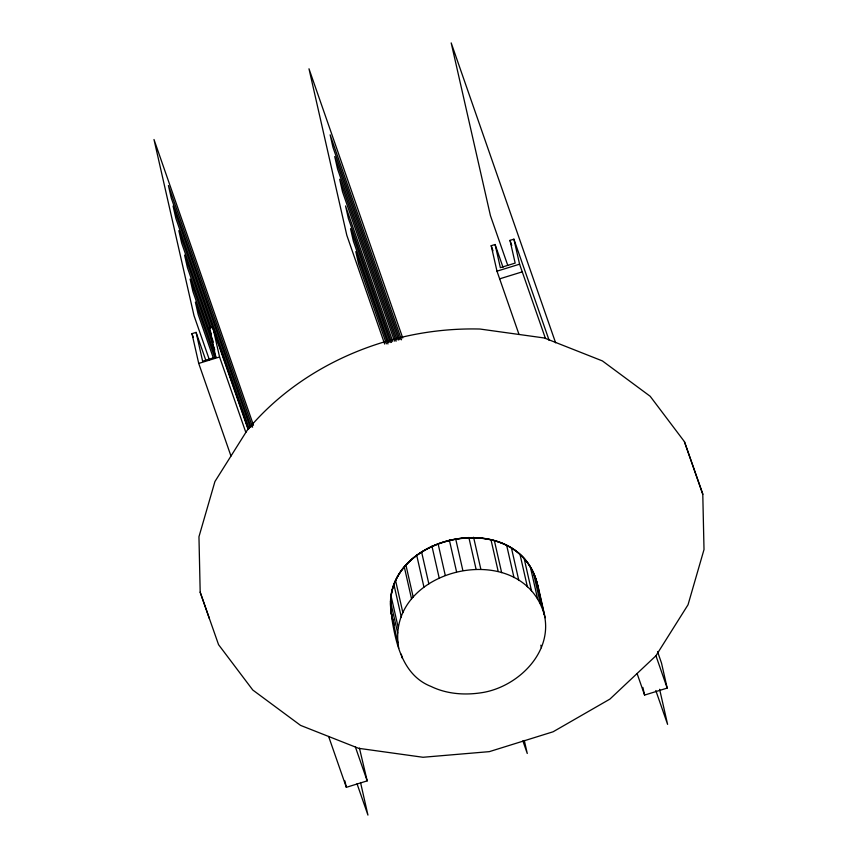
<?xml version="1.0" encoding="UTF-8"?>
<svg xmlns="http://www.w3.org/2000/svg" width="858" height="858" viewBox="0 0 858 858"><rect width="100%" height="100%" fill="white"/><g stroke="black" fill="none" stroke-linecap="round" stroke-linejoin="round"><path stroke-width="1.29" d="M398.766 648.305C384.105 567.867 522.061 536.293 544.283 614.628C552.917 652.187 518.768 685.864 483.826 692.342C466.173 695.452 447.426 694.39 431.102 686.475C402.67 675.396 395.699 643.253 391.548 616.516M655.941 655.769L688.041 604.761L704.01 549.56L702.777 493.929L684.416 441.645L650.182 396.278L602.402 360.918L544.347 337.988L479.954 329.032A256.124 211.829 -12.8 0 0 247.029 430.534L214.929 481.542L198.959 536.743L200.193 592.374L218.554 644.658L252.788 690.025L300.557 725.385L358.623 748.315L423.015 757.271L489.339 751.64L553.088 731.788L609.909 699.098L655.941 655.769L667.192 688.084L644.594 695.077L637.086 673.509M230.974 456.038L198.724 363.427L191.967 333.655L196.085 332.378L202.638 361.197L215.873 357.11L209.223 327.842L212.709 326.759L248.402 429.257M519.015 334.459L496.986 271.171L491.194 245.71L495.087 244.509L503.024 267.278M495.087 244.509L500.353 267.675L515.165 263.095L509.995 240.369L513.899 239.167L549.152 340.401M198.724 363.427L219.573 356.982L212.709 326.759M496.986 271.171L519.583 264.178L513.899 239.167M499.656 278.839L522.254 271.857M328.635 736.475L346.342 787.322L367.192 780.877L359.438 748.122M394.476 625.139C363.492 538.406 521.578 498.906 538.202 588.105C521.975 500.686 367.353 537.076 393.575 622.468M392.428 619.015C372.565 535.167 521.16 502.488 538.009 587.398M684.416 441.645L702.788 494.401M555.63 342.835L451.19 42.9L490.422 215.605L507.764 265.379M657.55 651.683L661.507 663.062L667.192 688.084M519.583 264.178L545.431 338.406M509.995 240.369L511.765 245.431M655.812 690.54L667.588 724.356L659.62 689.306M491.194 245.71L492.953 250.772M402.734 337.998L308.987 68.79L346.814 235.285L384.695 344.09M401.523 339.811L330.137 134.824L332.968 147.297L399.946 339.639M398.627 340.015L334.727 156.542L337.569 169.015L397.05 339.843M396.074 341.237L339.671 179.268L342.503 191.752L394.498 341.066M392.685 341.345L345.538 205.952L348.38 218.436L391.559 342.439M390.197 342.546L350.536 228.657L353.378 241.141L388.631 342.363M387.977 343.983L355.813 251.608L358.644 264.092L386.411 343.811M522.876 740.872L527.262 753.474L524.302 740.465M253.507 425.278L153.99 139.489L194.005 315.615L209.416 359.877L209.255 359.148M252.584 427.198L168.425 185.51L171.257 197.994L251.019 427.027M250.193 427.488L173.08 206.049L175.922 218.533L249.067 428.582M248.037 429.311L178.85 230.652L181.692 243.136L211.207 327.906M210.135 328.453L184.577 255.062L187.409 267.546L213.406 342.203M219.573 356.982L245.838 432.411M355.405 747.05L367.192 780.877M209.223 327.842L211.422 334.17M214.779 349.946L190.101 279.086L192.943 291.559L215.851 357.357M214.779 357.775L195.388 302.102L198.219 314.575L213.202 357.604M357.035 783.783L367.943 815.1L360.532 782.485M196.085 332.378L205.781 360.221M191.967 333.655L193.286 337.451M200.182 592.138L209.373 618.521M642.856 687.43L644.594 695.077M537.977 585.928L545.205 617.717M537.065 582.839L544.283 614.628M533.161 571.728L540.379 603.517M530.416 567.235L537.644 599.013M524.292 559.105L531.51 590.894M540.862 645.195L541.43 647.736M520.152 555.04L527.38 586.829M511.604 548.712L518.822 580.491M506.767 545.752L513.985 577.541M494.433 540.883L501.651 572.672M490.969 539.661L498.198 571.449M473.584 537.247L480.802 569.036M468.854 537.451L476.083 569.24M455.609 538.577L462.827 570.366M449.335 540.004L456.563 571.782M438.03 543.522L445.248 575.31M431.939 546.117L439.167 577.906M421.61 552.059L428.839 583.848M416.72 555.33L423.949 587.108M406.006 565.411L413.224 597.2M404.332 567.095L411.55 598.873M395.656 580.866L402.874 612.655M394.079 585.231L401.297 617.02M391.023 595.795L398.241 627.584M390.465 601.276L397.694 633.065M401.319 654.193L402.177 658.011M390.69 611.1L397.908 642.889M344.873 780.855L346.342 787.322"/></g></svg>
